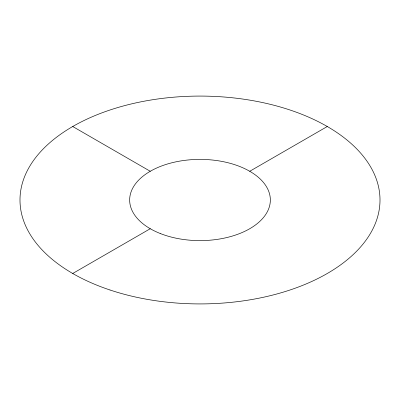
<?xml version="1.0" encoding="UTF-8"?>
<svg xmlns="http://www.w3.org/2000/svg" width="400" height="400" viewBox="0 0 400 400"><rect width="100%" height="100%" fill="white"/><g stroke="black" fill="none" stroke-linecap="round" stroke-linejoin="round"><path stroke-width="0.6" d="M72.72 273.485L150.26 228.72M249.74 171.28L327.28 126.515M72.72 126.515L150.26 171.28M110 290A180 103.92 0 0 0 380 200A180 103.92 0 0 0 110 110A180 103.92 0 0 0 110 290M160.57 233.635A70.345 40.615 0 0 0 270.165 202.895A70.345 40.615 0 0 0 169.265 163.47A70.345 40.615 0 0 0 160.57 233.635"/></g></svg>
